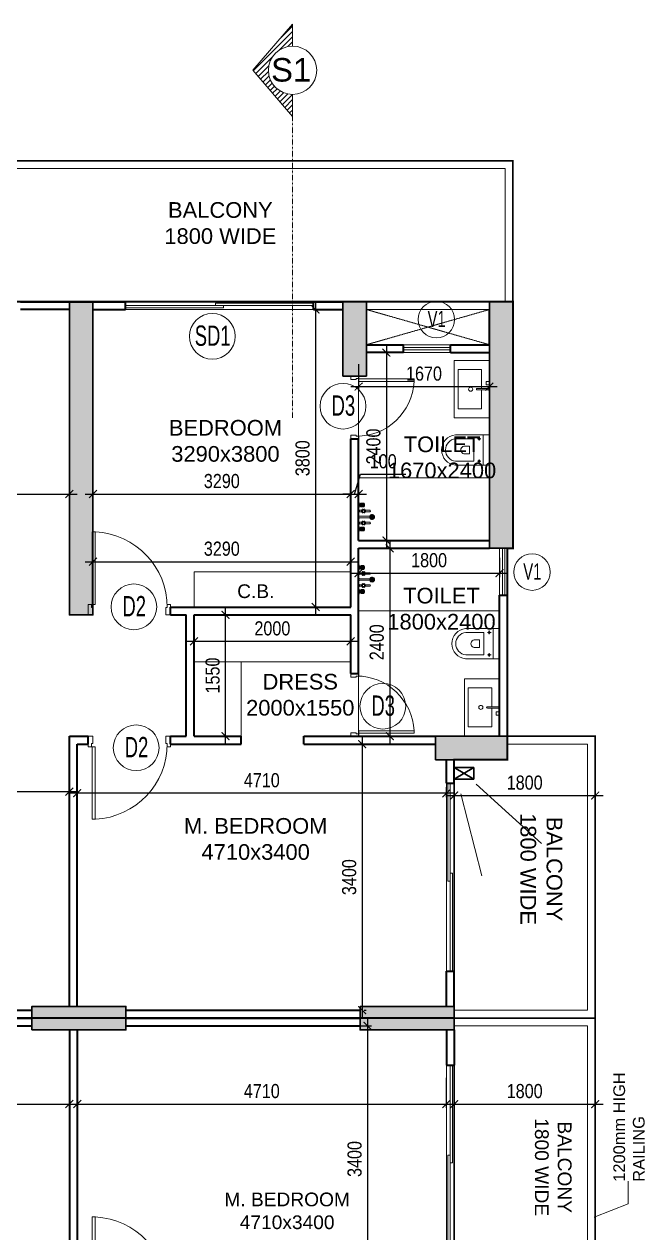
# Model space of a CAD drawing. Header units: millimetres. Extents: x 3650 to 49311, y 3096 to 28325.
# Drawn here: x 40749 to 48669, y 12888 to 28325 of the extents above; entities that cross this region are included whole.
import ezdxf
from ezdxf.enums import TextEntityAlignment as Align

# ---------------------------------------------------------------- set-up
doc = ezdxf.new("R2010")
doc.units = ezdxf.units.MM
doc.linetypes.add('DASHDOT', pattern=[1, 0.5, -0.25, 0, -0.25])
doc.linetypes.add('HIDDEN', pattern=[0.375, 0.25, -0.125])
for name, color, linetype, lineweight in [('-BALCONY DRAIN', 7, 'Continuous', 18), ('-cutout', 30, 'Continuous', 30), ('13SC1', 7, 'Continuous', 15), ('25GR1', 7, 'Continuous', 15), ('DIM', 23, 'Continuous', 25), ('DIM 02', 13, 'Continuous', 15), ('DOOR', 36, 'Continuous', 15), ('FIXTURE', 8, 'Continuous', 9), ('FURNITURE', 251, 'Continuous', 9), ('GPMTAG', 7, 'Continuous', 15), ('HATCH', 8, 'Continuous', 13), ('Railing', 34, 'Continuous', 20), ('S-COLUMN HATCH', 254, 'Continuous', 13), ('S-TYPICAL COLUMN', 240, 'Continuous', 30), ('SECTION LINE', 7, 'DASHDOT', 35), ('TEXT', 7, 'Continuous', 20), ('WALL', 40, 'Continuous', 35), ('WIN', 142, 'Continuous', 20)]:
    doc.layers.add(name, color=color, linetype=linetype, lineweight=lineweight)
doc.layers.add('AREA', color=1, linetype='Continuous')
doc.styles.add('arial', font='arial.ttf', dxfattribs={"width": 0.75})
doc.styles.add('ARIAL-NARROW', font='')
doc.styles.add('det.dim', font='romans.shx', dxfattribs={"width": 0.8})
doc.styles.get("Standard").update_dxf_attribs({"font": 'arial.ttf'})
doc.styles.add('STYOTY', font='ROMANS.shx', dxfattribs={"width": 0.65, "height": 200})
doc.styles.get('ARIAL-NARROW').set_extended_font_data('Arial Narrow')
doc.dimstyles.new('-pl-1', dxfattribs={"dimscale": 0.6, "dimtxt": 175, "dimasz": 450, "dimexe": 100, "dimexo": 100, "dimgap": 25, "dimtad": 1, "dimdec": 4, "dimzin": 12, "dimdsep": 46, "dimtxsty": 'det.dim', "dimcen": 25, "dimdle": 100, "dimadec": 0, "dimazin": 0, "dimtm": 1e-09, "dimtfac": 1, "dimtdec": 4, "dimtmove": 2, "dimatfit": 3, "dimfxl": 1, "dimtolj": 1, "dimtzin": 0, "dimlwd": -1, "dimlwe": -1, "dimarcsym": 1})
doc.dimstyles.new('MM 75', dxfattribs={"dimscale": 100, "dimtxt": 1.8, "dimasz": 1, "dimexe": 0.5, "dimexo": 0.5, "dimgap": 0.75, "dimtad": 1, "dimdec": 4, "dimdsep": 46, "dimtxsty": 'ARIAL-NARROW', "dimblk": 'ARCHTICK', "dimcen": -3, "dimdle": 1, "dimadec": 0, "dimazin": 0, "dimtfac": 1, "dimtdec": 4, "dimtofl": 0, "dimtmove": 1, "dimatfit": 3, "dimfxl": 1, "dimtolj": 1, "dimtzin": 0, "dimlwd": -1, "dimlwe": -1, "dimarcsym": 0})
doc.dimstyles.new('SUB- DIM 2', dxfattribs={"dimscale": 200, "dimtxt": 2, "dimasz": 1, "dimexe": 1, "dimexo": 1, "dimgap": 0.5, "dimtad": 1, "dimdec": 4, "dimrnd": 5, "dimdsep": 46, "dimtxsty": 'arial', "dimblk": 'ARCHTICK', "dimcen": -1.5, "dimdle": 1, "dimadec": 0, "dimazin": 0, "dimtfac": 1, "dimtdec": 4, "dimtofl": 0, "dimtmove": 1, "dimatfit": 3, "dimldrblk": 'DOTSMALL', "dimfxl": 1, "dimtolj": 1, "dimtzin": 0, "dimlwd": 13, "dimlwe": 13, "dimarcsym": 0})

# ---------------------------------------------------------------- blocks, each defined once
blk = doc.blocks.new('G$C249D5FE5')
at = {"layer": 'S-COLUMN HATCH'}
h = blk.add_hatch(color=256, dxfattribs=at)
h.dxf.hatch_style = 1
h.paths.add_polyline_path([(36375, 18325), (36675, 18325), (36675, 14325), (36375, 14325)])
h = blk.add_hatch(color=256, dxfattribs=at)
h.dxf.hatch_style = 1
h.paths.add_polyline_path([(36375, 18325), (36675, 18325), (36675, 14325), (36375, 14325)])
h = blk.add_hatch(color=256, dxfattribs=at)
h.dxf.hatch_style = 1
h.paths.add_polyline_path([(39865, 18325), (39865, 17375), (40165, 17375), (40165, 18325)])
h = blk.add_hatch(color=256, dxfattribs=at)
h.dxf.hatch_style = 1
h.paths.add_polyline_path([(41735, 18325), (41735, 18025), (41735, 18017), (41735, 15175), (42035, 15175), (42035, 18325)])
h = blk.add_hatch(color=256, dxfattribs=at)
h.dxf.hatch_style = 1
h.paths.add_polyline_path([(41045, 12475), (41965, 12475), (41965, 12775), (41045, 12775)])
h = blk.add_hatch(color=256, dxfattribs=at)
h.dxf.hatch_style = 1
h.paths.add_polyline_path([(41045, 12475), (41965, 12475), (41965, 12775), (41045, 12775)])
h = blk.add_hatch(color=256, dxfattribs=at)
h.dxf.hatch_style = 1
h.paths.add_polyline_path([(35895, 9025), (37095, 9025), (37095, 9325), (35895, 9325)])
h = blk.add_hatch(color=256, dxfattribs=at)
h.dxf.hatch_style = 1
h.paths.add_polyline_path([(40085, 9325), (40085, 9025), (41285, 9025), (41285, 9325)])
at = {"layer": 'S-TYPICAL COLUMN', "ltscale": 500, "elevation": 0}
for points in [[(36375, 18325), (36675, 18325), (36675, 14325), (36375, 14325)], [(36375, 18325), (36675, 18325), (36675, 14325), (36375, 14325)], [(39865, 18325), (39865, 17375), (40165, 17375), (40165, 18325)], [(41735, 18325), (41735, 18025), (41735, 18017), (41735, 15175), (42035, 15175), (42035, 18325)], [(41045, 12475), (41045, 12775), (41965, 12775), (41965, 12475)], [(41045, 12475), (41045, 12775), (41965, 12775), (41965, 12475)], [(35895, 9025), (37095, 9025), (37095, 9325), (35895, 9325)], [(35895, 9025), (37095, 9025), (37095, 9325), (35895, 9325)], [(40085, 9325), (40085, 9025), (41285, 9025), (41285, 9325)], [(40085, 9325), (40085, 9025), (41285, 9025), (41285, 9325)]]:
    blk.add_lwpolyline(points, close=True, dxfattribs=at)
blk = doc.blocks.new('G$C9D36F7FA')
at = {"lineweight": 5}
h = blk.add_hatch(dxfattribs=at)
h.set_pattern_fill('ANSI31', color=256, scale=500, angle=360)
h.set_pattern_definition([(45, (-4917609.586, 768809.96), (-44.1941738, 44.1941738), [])])
h.paths.add_polyline_path([(-408, 0, -1), (408, 0), (779, 0), (0, 670), (-779, 0)])
at = {"linetype": 'Continuous', "lineweight": 15}
for p, q in [((-779, 0), (0, 670)), ((779, 0), (0, 670)), ((-408, 0), (-779, 0))]:
    blk.add_line(p, q, dxfattribs=at)
at = {"linetype": 'DASHDOT', "lineweight": 15}
blk.add_line((408, 0), (5870, 0), dxfattribs=at)
at = {"linetype": 'Continuous', "lineweight": 15}
blk.add_circle((0, 0), 408, dxfattribs=at)
at = {"layer": 'SECTION LINE', "linetype": 'Continuous', "lineweight": 15}
blk.add_line((779, 0), (408, 0), dxfattribs=at)
blk = doc.blocks.new('G$C005EB345')
at = {"layer": 'SECTION LINE', "linetype": 'Continuous', "lineweight": 15, "xscale": -0.7562500000000001, "yscale": 0.7562500000000001, "zscale": 0.7562500000000001, "rotation": 89.99999999999942}
blk.add_blockref('G$C9D36F7FA', (-5425, 28251, 0), dxfattribs=at)
at = {"layer": 'SECTION LINE', "linetype": 'Continuous', "lineweight": 15, "insert": (-5443, 28407, -18), "char_height": 300, "width": 613.6, "attachment_point": 2}
blk.add_mtext('\\pxqc;S1', dxfattribs=at)
blk = doc.blocks.new('otyd')
at = {"layer": '13SC1', "color": 7}
blk.add_circle((0, 0), 250, dxfattribs=at)
at = {"layer": '25GR1', "color": 1, "true_color": 0xf00000, "style": 'STYOTY', "width": 0.65, "flags": 1}
for tag, p in [('01', (0, -94)), ('02', (3, -588))]:
    blk.add_attdef(tag, text='', height=200, dxfattribs=at).set_placement(p, align=Align.CENTER)
blk = doc.blocks.new('d900')
for p, q in [((42, 115), (42, 909)), ((77, 909), (42, 909)), ((77, 115), (77, 909)), ((0, 115), (35, 115)), ((0, 115), (0, 0)), ((0, 0), (50, 0)), ((35, 115), (35, 80)), ((35, 80), (50, 80)), ((42, 115), (77, 115)), ((50, 80), (50, 0)), ((850, 80), (865, 80)), ((850, 80), (850, 0)), ((850, 0), (900, 0)), ((865, 115), (865, 80)), ((865, 115), (900, 115)), ((900, 115), (900, 0))]:
    blk.add_line(p, q)
blk.add_arc((35, 80), 830, 0, 87.0713)
blk = doc.blocks.new('A$C244377D7')
at = {"layer": 'FIXTURE', "lineweight": 0}
h = blk.add_hatch(dxfattribs=at)
h.set_pattern_fill('DOTS', color=251, scale=100, style=0)
h.set_pattern_definition([(0, (-131374.4174, 61418.3955), (3.125, 6.25), [0, -6.25])])
h.paths.add_polyline_path([(5, 185, 1), (59, 185, 1)])
at = {"layer": 'FIXTURE'}
for p, q in [((137, 361), (131, 361)), ((131, 316), (131, 361)), ((137, 316), (131, 316)), ((172, 363), (137, 363)), ((137, 315), (137, 363)), ((172, 315), (137, 315)), ((172, 315), (172, 363)), ((179, 361), (172, 361)), ((179, 316), (172, 316)), ((179, 316), (179, 361)), ((193, 351), (179, 351)), ((193, 326), (179, 326)), ((198, 371), (204, 371)), ((198, 307), (198, 371)), ((204, 307), (204, 371)), ((124, 272), (61, 272)), ((124, 252), (61, 252)), ((192, 195), (62, 195)), ((192, 176), (62, 176)), ((192, 272), (157, 272)), ((192, 252), (157, 252)), ((199, 275), (192, 275)), ((192, 249), (192, 275)), ((198, 268), (192, 268)), ((198, 256), (192, 256)), ((199, 249), (192, 249)), ((192, 195), (192, 198)), ((199, 198), (192, 198)), ((192, 173), (192, 176)), ((199, 173), (192, 173)), ((198, 307), (204, 307)), ((201, 288), (204, 288)), ((201, 236), (201, 288)), ((201, 236), (204, 236)), ((201, 211), (204, 211)), ((201, 160), (204, 160)), ((204, 236), (204, 288)), ((204, 160), (204, 211)), ((124, 118), (61, 118)), ((124, 99), (61, 99)), ((137, 54), (131, 54)), ((131, 10), (131, 54)), ((137, 10), (131, 10)), ((137, 8), (137, 56)), ((172, 56), (137, 56)), ((172, 8), (137, 8)), ((192, 118), (157, 118)), ((192, 99), (157, 99)), ((172, 8), (172, 56)), ((179, 54), (172, 54)), ((179, 10), (172, 10)), ((179, 10), (179, 54)), ((193, 45), (179, 45)), ((193, 19), (179, 19)), ((199, 121), (192, 121)), ((192, 96), (192, 121)), ((198, 115), (192, 115)), ((198, 102), (192, 102)), ((199, 96), (192, 96)), ((198, 64), (204, 64)), ((198, 0), (198, 64)), ((198, 0), (204, 0)), ((201, 83), (201, 134)), ((204, 134), (201, 134)), ((204, 83), (201, 83)), ((204, 83), (204, 134)), ((204, 64), (204, 0))]:
    blk.add_line(p, q, dxfattribs=at)
at = {"layer": 'FIXTURE', "color": 251, "lineweight": 0}
for p, q in [((137, 357), (172, 357)), ((137, 345), (172, 345)), ((137, 332), (172, 332)), ((137, 321), (172, 321)), ((137, 50), (172, 50)), ((137, 38), (172, 38)), ((137, 26), (172, 26)), ((137, 14), (172, 14))]:
    blk.add_line(p, q, dxfattribs=at)
blk.add_circle((32, 185), 26.9, dxfattribs=at)
at = {"layer": 'FIXTURE'}
for centre in [(141, 262), (141, 109)]:
    blk.add_circle(centre, 12.8, dxfattribs=at)
for centre, radius, start, end in [((208, 339), 79.9, 163.7398, 196.2602), ((275, 339), 83.1, 157.3801, 202.6199), ((32, 185), 31.9, 17.4576, 342.5424), ((61, 262), 9.58, 90, 270), ((141, 262), 25.6, 168.1949, 191.8051), ((117, 267), 1.6, 80.4873, 168.1949), ((117, 257), 1.6, 191.8051, 279.5127), ((118, 275), 6.39, 260.4873, 39.5127), ((118, 249), 6.39, 320.4873, 99.5127), ((125, 280), 1.6, 131.8051, 219.5127), ((125, 244), 1.6, 140.4873, 228.1949), ((141, 262), 25.6, 108.1949, 131.8051), ((141, 262), 25.6, 228.1949, 251.8051), ((133, 285), 1.6, 20.4873, 108.1949), ((133, 239), 1.6, 251.8051, 339.5127), ((141, 288), 6.39, 200.4873, 339.5127), ((141, 236), 6.39, 20.4873, 159.5127), ((148, 285), 1.6, 71.8051, 159.5127), ((148, 239), 1.6, 200.4873, 288.1949), ((141, 262), 25.6, 48.1949, 71.8051), ((141, 262), 25.6, 288.1949, 311.8051), ((163, 275), 6.39, 140.4873, 279.5127), ((163, 249), 6.39, 80.4873, 219.5127), ((157, 280), 1.6, 320.4873, 48.1949), ((157, 244), 1.6, 311.8051, 39.5127), ((164, 267), 1.6, 11.8051, 99.5127), ((164, 257), 1.6, 260.4873, 348.1949), ((141, 262), 25.6, 348.1949, 11.8051), ((302, 262), 104, 165.75, 194.25), ((302, 185), 104, 165.75, 172.9303), ((302, 185), 104, 187.0697, 194.25), ((61, 109), 9.58, 90, 270), ((141, 109), 25.6, 168.1949, 191.8051), ((117, 114), 1.6, 80.4873, 168.1949), ((117, 104), 1.6, 191.8051, 279.5127), ((118, 121), 6.39, 260.4873, 39.5127), ((118, 96), 6.39, 320.4873, 99.5127), ((125, 126), 1.6, 131.8051, 219.5127), ((125, 91), 1.6, 140.4873, 228.1949), ((141, 109), 25.6, 108.1949, 131.8051), ((141, 109), 25.6, 228.1949, 251.8051), ((208, 32), 79.9, 163.7398, 196.2602), ((133, 131), 1.6, 20.4873, 108.1949), ((133, 86), 1.6, 251.8051, 339.5127), ((141, 134), 6.39, 200.4873, 339.5127), ((141, 83), 6.39, 20.4873, 159.5127), ((148, 131), 1.6, 71.8051, 159.5127), ((148, 86), 1.6, 200.4873, 288.1949), ((141, 109), 25.6, 48.1949, 71.8051), ((141, 109), 25.6, 288.1949, 311.8051), ((163, 121), 6.39, 140.4873, 279.5127), ((163, 96), 6.39, 80.4873, 219.5127), ((157, 126), 1.6, 320.4873, 48.1949), ((157, 91), 1.6, 311.8051, 39.5127), ((164, 114), 1.6, 11.8051, 99.5127), ((164, 104), 1.6, 260.4873, 348.1949), ((141, 109), 25.6, 348.1949, 11.8051), ((275, 32), 83.1, 157.3801, 202.6199), ((302, 109), 104, 165.75, 194.25)]:
    blk.add_arc(centre, radius, start, end, dxfattribs=at)
blk = doc.blocks.new('A$C16165736')
at = {"ltscale": 0.1}
for p, q in [((5, 463), (0, 463)), ((41, 465), (5, 465)), ((5, 465), (5, 425)), ((42, 426), (42, 464)), ((5, 427), (0, 427)), ((0, 385), (6, 385)), ((0, 349), (6, 349)), ((41, 425), (5, 425)), ((7, 350), (7, 384)), ((7, 377), (156, 377)), ((7, 358), (156, 358))]:
    blk.add_line(p, q, dxfattribs=at)
at = {"ltscale": 0.1, "flags": 128}
blk.add_lwpolyline([(0, 735), (450, 735), (450, 0), (0, 0), (0, 735)], close=True, dxfattribs=at)
blk.add_lwpolyline([(100, 358), (100, 117), (400, 117), (400, 617), (100, 617), (100, 377)], dxfattribs=at)
at = {"ltscale": 0.1}
blk.add_circle((240, 367), 26, dxfattribs=at)
for centre, radius, start, end in [((41, 464), 1, 360, 90), ((6, 384), 1, 360, 90), ((6, 350), 1, 270, 360), ((41, 426), 1, 270, 360), ((156, 367), 9.5, 270, 90)]:
    blk.add_arc(centre, radius, start, end, dxfattribs=at)
blk = doc.blocks.new('A-CL9-P-Plans$0$level-10$0$wc hdsfgkjshgkjfgkjdghjkfgh_1_3')
at = {"layer": 'FIXTURE'}
for p, q in [((-0.763, 0), (-0.763, -1.711)), ((0.763, 0), (-0.763, 0)), ((-0.763, -0.322), (0.763, -0.322)), ((0.763, -1.711), (0.763, 0)), ((-0.566, -0.786), (-0.566, -1.699)), ((0.566, -0.786), (-0.566, -0.786)), ((0.566, -1.699), (0.566, -0.786))]:
    blk.add_line(p, q, dxfattribs=at)
at = {"layer": 'FIXTURE', "lineweight": 13}
for p, q in [((-0.477, -0.518), (-0.655, -0.518)), ((-0.566, -0.429), (-0.566, -0.607)), ((0.477, -0.518), (0.655, -0.518)), ((0.566, -0.429), (0.566, -0.607)), ((-0.193, -1.009), (-0.193, -1.233)), ((0.193, -1.009), (-0.193, -1.009)), ((0.193, -1.233), (0.193, -1.009))]:
    blk.add_line(p, q, dxfattribs=at)
at = {"layer": 'FIXTURE', "extrusion": (0, 0, -1)}
for centre in [(0.566, -0.518), (-0.566, -0.518)]:
    blk.add_circle(centre, 0.0484, dxfattribs=at)
for radius, start, end in [(0.767, 185.84551, 354.15449), (0.57, 186.57181, 353.42819)]:
    blk.add_arc((0, -1.633), radius, start, end, dxfattribs=at)
at = {"layer": 'FIXTURE', "lineweight": 13, "extrusion": (0, 0, -1)}
blk.add_arc((0, -1.246), 0.193, 176.19782, 3.80218, dxfattribs=at)
blk = doc.blocks.new('G$C30D462EE')
at = {"layer": 'DOOR', "ltscale": 0.6}
for p, q in [((-1220, 7400), (-1220, 8200)), ((-1220, 4400), (-1220, 3600, 0))]:
    blk.add_line(p, q, dxfattribs=at)
at = {"layer": 'FIXTURE'}
for p, q in [((450, 6900, 0), (-1220, 6900)), ((580, 5200), (-1220, 5200))]:
    blk.add_line(p, q, dxfattribs=at)
at = {"layer": 'FURNITURE'}
for p, q in [((-3320, 5700), (-1320, 5700)), ((-3320, 5250), (-3320, 5700)), ((-3320, 4550), (-1320, 4550)), ((-2720, 3600), (-2720, 4550))]:
    blk.add_line(p, q, dxfattribs=at)
at = {"layer": 'HATCH', "linetype": 'Continuous'}
for p, q in [((-1120, 9150), (450, 9150)), ((450, 9050), (-1120, 9050))]:
    blk.add_line(p, q, dxfattribs=at)
at = {"layer": 'HATCH', "linetype": 'HIDDEN'}
for p, q in [((-1120, 9050), (450, 8600)), ((-1120, 8600), (450, 9050))]:
    blk.add_line(p, q, dxfattribs=at)
at = {"layer": 'Railing'}
for p, q in [((-8710, 10950, 0), (750, 10950, 0)), ((-8610, 10850, 0), (650, 10850, 0)), ((650, 10850, 0), (650, 9150, 0)), ((750, 9150, 0), (750, 10950, 0)), ((1800, 3600), (680, 3600)), ((1800, 0), (1800, 3600)), ((1700, 3500), (680, 3500)), ((1700, 100), (1700, 3500)), ((1700, 100), (0, 100)), ((1800, 0), (0, 0))]:
    blk.add_line(p, q, dxfattribs=at)
at = {"layer": 'WALL'}
for p, q in [((-5535, 9150), (-4195, 9150)), ((-4195, 9050), (-4195, 9150)), ((-1795, 9150), (-1420, 9150, 0)), ((-1795, 9050), (-1795, 9150)), ((-4910, 9050), (-5535, 9050)), ((-4610, 9050, 0), (-4195, 9050)), ((-1795, 9050), (-1420, 9050, 0)), ((450, 8600), (450, 9050)), ((-1120, 8600), (-645, 8600)), ((-645, 8500, 0), (-1120, 8500, 0)), ((-645, 8500), (-645, 8600)), ((-45, 8600), (450, 8600)), ((-45, 8500), (-45, 8600)), ((-45, 8500, 0), (450, 8500, 0)), ((-1320, 5250), (-1320, 7400)), ((-1320, 7400), (-1220, 7400)), ((-1220, 6100), (-1220, 7400)), ((-1220, 6100), (-1220, 6650)), ((-1220, 6100), (450, 6100)), ((-1220, 4400), (-1220, 6000)), ((-1220, 6000), (450, 6000, 0)), ((-3620, 5250), (-1320, 5250)), ((-3620, 5150), (-3620, 5250)), ((580, 3600), (580, 5400)), ((580, 5400), (680, 5400)), ((680, 3600, 0), (680, 5400)), ((-3620, 5150), (-3420, 5150)), ((-3420, 3600), (-3420, 5150)), ((-3320, 5150), (-1320, 5150)), ((-3320, 3600), (-3320, 5150)), ((-1320, 4400), (-1320, 5150)), ((-1320, 4400), (-1220, 4400)), ((-4910, 3600), (-4670, 3600, 0)), ((-4910, 160), (-4910, 3600)), ((-4670, 3500, 0), (-4670, 3600, 0)), ((-3620, 3600, 0), (-3420, 3600)), ((-3620, 3500, 0), (-3620, 3600, 0)), ((-3320, 3600), (-2720, 3600)), ((-2720, 3500), (-2720, 3600)), ((-1920, 3600), (-240, 3600, 0)), ((-1920, 3500), (-1920, 3600)), ((-4810, 3500), (-4670, 3500, 0)), ((-4810, 160), (-4810, 3500)), ((-3620, 3500, 0), (-2720, 3500)), ((-1920, 3500), (-240, 3500)), ((-100, 3000), (-100, 3300)), ((0, 3000), (0, 3300)), ((-100, 3000), (0, 3000)), ((-100, 150, 0), (-100, 600)), ((-100, 600), (0, 600)), ((0, 150, 0), (0, 600)), ((-8260, 100), (-5390, 100)), ((-4190, 100), (-1200, 100)), ((-8260, 0), (-5390, 0)), ((-4190, 0), (-1200, 0))]:
    blk.add_line(p, q, dxfattribs=at)
at = {"layer": 'WIN'}
for p, q in [((-4195, 9150), (-1795, 9150)), ((-4195, 9050), (-1795, 9050)), ((-45, 8600), (-645, 8600)), ((-645, 8565), (-45, 8565)), ((-645, 8535), (-45, 8535)), ((-45, 8500), (-645, 8500)), ((580, 5400), (580, 6000)), ((615, 5400), (615, 6000)), ((645, 5400), (645, 6000)), ((680, 5400), (680, 6000)), ((-100, 3000), (-100, 600)), ((0, 3000), (0, 600))]:
    blk.add_line(p, q, dxfattribs=at)
for points in [[(-1795, 9100), (-1795, 9130), (-3045, 9130), (-3045, 9100)], [(-2945, 9070), (-2945, 9100), (-4195, 9100), (-4195, 9070)], [(-80, 1750), (-50, 1750), (-50, 3000), (-80, 3000)], [(-50, 600), (-20, 600), (-20, 1850), (-50, 1850)]]:
    blk.add_lwpolyline(points, close=True, dxfattribs=at)
at = {"layer": 'DOOR', "ltscale": 0.6}
for p, xscale, yscale, zscale, rotation in [((-1320, 8200), 0.8888888888886131, 0.8888888888886131, 0.8888888888886131, 270), ((-1320, 3600, 0), -0.8888888888886131, 0.8888888888886131, 0.8888888888886131, 270), ((-4670, 3600, 0), -1.166666666666667, 1.166666666666667, 1.166666666666667, 180)]:
    blk.add_blockref('d900', p, dxfattribs=dict(at, xscale=xscale, yscale=yscale, zscale=zscale, rotation=rotation))
at = {"layer": 'DOOR', "ltscale": 0.6, "xscale": 1.166666666666667, "yscale": 1.166666666666667, "zscale": 1.166666666666667}
blk.add_blockref('d900', (-4670, 5150), dxfattribs=at)
at = {"layer": 'FIXTURE', "xscale": -1, "rotation": 2.794360783298781e-05}
blk.add_blockref('A$C16165736', (450, 7665), dxfattribs=at)
at = {"layer": 'FIXTURE', "extrusion": (-2.4332e-12, -2.67e-14, -1), "xscale": -254.1666666790857, "yscale": 254.1666666790857, "rotation": 89.9999999999993}
blk.add_blockref('A-CL9-P-Plans$0$level-10$0$wc hdsfgkjshgkjfgkjdghjkfgh_1_3', (-450, 7256, 0), dxfattribs=at)
at = {"layer": 'FIXTURE', "extrusion": (2.67e-14, -2.4332e-12, -1), "xscale": -1, "zscale": 25.4, "rotation": 180}
blk.add_blockref('A$C244377D7', (1016, 6585), dxfattribs=at)
at = {"layer": 'FIXTURE', "extrusion": (-2.67e-14, -2.4332e-12, -1), "zscale": 25.4}
blk.add_blockref('A$C244377D7', (1016, 5416, 0), dxfattribs=at)
at = {"layer": 'FIXTURE', "extrusion": (-2.4332e-12, 2.67e-14, -1), "xscale": 254.1666666790857, "yscale": 254.1666666790857, "rotation": 90.00000000000026}
blk.add_blockref('A-CL9-P-Plans$0$level-10$0$wc hdsfgkjshgkjfgkjdghjkfgh_1_3', (-580, 4782, 0), dxfattribs=at)
at = {"layer": 'FIXTURE', "rotation": 179.9999720563922}
blk.add_blockref('A$C16165736', (580, 4335), dxfattribs=at)
blk = doc.blocks.new('_ArchTick')
at = {"color": 0, "linetype": 'ByBlock', "const_width": 0.15}
blk.add_lwpolyline([(-0.5, -0.5), (0.5, 0.5)], dxfattribs=at)
blk = doc.blocks.new('*D217')
at = {"layer": 'Defpoints', "color": 0}
for p in [(41326, 22324), (37826, 22162, 0), (41326, 22186, 0)]:
    blk.add_point(p, dxfattribs=at)
at = {"layer": 'DIM'}
for p, q in [((37726, 22324), (41426, 22324)), ((37826, 22212), (37826, 22374)), ((41326, 22236), (41326, 22374))]:
    blk.add_line(p, q, dxfattribs=at)
at = {"layer": 'DIM', "xscale": 100, "yscale": 100, "zscale": 100, "rotation": 180}
blk.add_blockref('_ArchTick', (37826, 22324), dxfattribs=at)
at = {"layer": 'DIM', "xscale": 100, "yscale": 100, "zscale": 100}
blk.add_blockref('_ArchTick', (41326, 22324), dxfattribs=at)
at = {"layer": 'DIM', "color": 3, "insert": (39576, 22489), "char_height": 180, "attachment_point": 5, "style": 'ARIAL-NARROW'}
blk.add_mtext('\\A1;3500', dxfattribs=at)
blk = doc.blocks.new('*D218')
at = {"layer": 'Defpoints', "color": 0}
for p in [(44916, 22324), (41626, 22149, 0), (44916, 22193, 0)]:
    blk.add_point(p, dxfattribs=at)
at = {"layer": 'DIM'}
for p, q in [((41526, 22324), (45016, 22324)), ((41626, 22199), (41626, 22374)), ((44916, 22243), (44916, 22374))]:
    blk.add_line(p, q, dxfattribs=at)
at = {"layer": 'DIM', "xscale": 100, "yscale": 100, "zscale": 100, "rotation": 180}
blk.add_blockref('_ArchTick', (41626, 22324), dxfattribs=at)
at = {"layer": 'DIM', "xscale": 100, "yscale": 100, "zscale": 100}
blk.add_blockref('_ArchTick', (44916, 22324), dxfattribs=at)
at = {"layer": 'DIM', "color": 3, "insert": (43271, 22489), "char_height": 180, "attachment_point": 5, "style": 'ARIAL-NARROW'}
blk.add_mtext('\\A1;3290', dxfattribs=at)
blk = doc.blocks.new('*D219')
at = {"layer": 'Defpoints', "color": 0}
for p in [(45016, 22324), (45016, 22237, 0), (44916, 22193, 0)]:
    blk.add_point(p, dxfattribs=at)
at = {"layer": 'DIM'}
for p, q in [((44966, 22324), (45042, 22576)), ((45042, 22576), (45621, 22576)), ((44916, 22324), (44816, 22324)), ((44916, 22243), (44916, 22374)), ((44916, 22324), (45016, 22324)), ((45016, 22287), (45016, 22374)), ((45016, 22324), (45116, 22324))]:
    blk.add_line(p, q, dxfattribs=at)
at = {"layer": 'DIM', "xscale": 100, "yscale": 100, "zscale": 100}
blk.add_blockref('_ArchTick', (44916, 22324), dxfattribs=at)
at = {"layer": 'DIM', "xscale": 100, "yscale": 100, "zscale": 100, "rotation": 180}
blk.add_blockref('_ArchTick', (45016, 22324), dxfattribs=at)
at = {"layer": 'DIM', "color": 3, "insert": (45331, 22741), "char_height": 180, "attachment_point": 5, "style": 'ARIAL-NARROW'}
blk.add_mtext('\\A1;100', dxfattribs=at)
blk = doc.blocks.new('*D222')
at = {"layer": 'Defpoints', "color": 0}
for p in [(46236, 18710, 0), (48036, 18710, 0), (48036, 18472)]:
    blk.add_point(p, dxfattribs=at)
at = {"layer": 'DIM'}
for p, q in [((46236, 18660), (46236, 18422)), ((48036, 18660), (48036, 18422)), ((46136, 18472), (48136, 18472))]:
    blk.add_line(p, q, dxfattribs=at)
at = {"layer": 'DIM', "xscale": 100, "yscale": 100, "zscale": 100, "rotation": 180}
blk.add_blockref('_ArchTick', (46236, 18472), dxfattribs=at)
at = {"layer": 'DIM', "xscale": 100, "yscale": 100, "zscale": 100}
blk.add_blockref('_ArchTick', (48036, 18472), dxfattribs=at)
at = {"layer": 'DIM', "color": 3, "insert": (47136, 18637), "char_height": 180, "attachment_point": 5, "style": 'ARIAL-NARROW'}
blk.add_mtext('\\A1;1800', dxfattribs=at)
blk = doc.blocks.new('*D223')
at = {"layer": 'Defpoints', "color": 0}
for p in [(41426, 18631, 0), (46136, 18631, 0), (41426, 18503)]:
    blk.add_point(p, dxfattribs=at)
at = {"layer": 'DIM'}
for p, q in [((41426, 18581), (41426, 18453)), ((46136, 18581), (46136, 18453)), ((46236, 18503), (41326, 18503))]:
    blk.add_line(p, q, dxfattribs=at)
at = {"layer": 'DIM', "xscale": 100, "yscale": 100, "zscale": 100, "rotation": 180}
blk.add_blockref('_ArchTick', (41426, 18503), dxfattribs=at)
at = {"layer": 'DIM', "xscale": 100, "yscale": 100, "zscale": 100}
blk.add_blockref('_ArchTick', (46136, 18503), dxfattribs=at)
at = {"layer": 'DIM', "color": 3, "insert": (43781, 18668), "char_height": 180, "attachment_point": 5, "style": 'ARIAL-NARROW'}
blk.add_mtext('\\A1;4710', dxfattribs=at)
blk = doc.blocks.new('*D233')
at = {"layer": 'Defpoints', "color": 0}
for p in [(41326, 18670, 0), (41326, 18523), (36676, 17991, 0)]:
    blk.add_point(p, dxfattribs=at)
at = {"layer": 'DIM'}
for p, q in [((36676, 18041), (36676, 18573)), ((41326, 18620), (41326, 18473)), ((36576, 18523), (41426, 18523))]:
    blk.add_line(p, q, dxfattribs=at)
at = {"layer": 'DIM', "xscale": 100, "yscale": 100, "zscale": 100, "rotation": 180}
blk.add_blockref('_ArchTick', (36676, 18523), dxfattribs=at)
at = {"layer": 'DIM', "xscale": 100, "yscale": 100, "zscale": 100}
blk.add_blockref('_ArchTick', (41326, 18523), dxfattribs=at)
at = {"layer": 'DIM', "color": 3, "insert": (39001, 18688), "char_height": 180, "attachment_point": 5, "style": 'ARIAL-NARROW'}
blk.add_mtext('\\A1;4650', dxfattribs=at)
blk = doc.blocks.new('*D234')
at = {"layer": 'Defpoints', "color": 0}
for p in [(41626, 21965, 0), (44916, 21497, 0), (44916, 21460)]:
    blk.add_point(p, dxfattribs=at)
at = {"layer": 'DIM'}
for p, q in [((41626, 21915), (41626, 21410)), ((41526, 21460), (45016, 21460)), ((44916, 21447), (44916, 21410))]:
    blk.add_line(p, q, dxfattribs=at)
at = {"layer": 'DIM', "xscale": 100, "yscale": 100, "zscale": 100, "rotation": 180}
blk.add_blockref('_ArchTick', (41626, 21460), dxfattribs=at)
at = {"layer": 'DIM', "xscale": 100, "yscale": 100, "zscale": 100}
blk.add_blockref('_ArchTick', (44916, 21460), dxfattribs=at)
at = {"layer": 'DIM', "color": 3, "insert": (43271, 21625), "char_height": 180, "attachment_point": 5, "style": 'ARIAL-NARROW'}
blk.add_mtext('\\A1;3290', dxfattribs=at)
blk = doc.blocks.new('*D235')
at = {"layer": 'Defpoints', "color": 0}
for p in [(44441, 24681, 0), (44394, 20881, 0), (44467, 20881)]:
    blk.add_point(p, dxfattribs=at)
at = {"layer": 'DIM'}
for p, q in [((44467, 24781), (44467, 20781)), ((44491, 24681), (44517, 24681)), ((44444, 20881), (44517, 20881))]:
    blk.add_line(p, q, dxfattribs=at)
at = {"layer": 'DIM', "xscale": 100, "yscale": 100, "zscale": 100}
for p, rotation in [((44467, 24681), 90), ((44467, 20881), 270)]:
    blk.add_blockref('_ArchTick', p, dxfattribs=dict(at, rotation=rotation))
at = {"layer": 'DIM', "color": 3, "insert": (44302, 22781), "char_height": 180, "attachment_point": 5, "rotation": 90, "style": 'ARIAL-NARROW'}
blk.add_mtext('\\A1;3800', dxfattribs=at)
blk = doc.blocks.new('*D236')
at = {"layer": 'Defpoints', "color": 0}
for p in [(45016, 24031, 0), (46686, 23949, 0), (46686, 23696)]:
    blk.add_point(p, dxfattribs=at)
at = {"layer": 'DIM'}
for p, q in [((45016, 23981), (45016, 23646)), ((46686, 23899), (46686, 23646)), ((44916, 23696), (46786, 23696))]:
    blk.add_line(p, q, dxfattribs=at)
at = {"layer": 'DIM', "xscale": 100, "yscale": 100, "zscale": 100, "rotation": 180}
blk.add_blockref('_ArchTick', (45016, 23696), dxfattribs=at)
at = {"layer": 'DIM', "xscale": 100, "yscale": 100, "zscale": 100}
blk.add_blockref('_ArchTick', (46686, 23696), dxfattribs=at)
at = {"layer": 'DIM', "color": 3, "insert": (45851, 23861), "char_height": 180, "attachment_point": 5, "style": 'ARIAL-NARROW'}
blk.add_mtext('\\A1;1670', dxfattribs=at)
blk = doc.blocks.new('*D237')
at = {"layer": 'Defpoints', "color": 0}
for p in [(45383, 24131, 0), (45371, 21731), (45383, 21731, 0)]:
    blk.add_point(p, dxfattribs=at)
at = {"layer": 'DIM'}
for p, q in [((45333, 24131), (45321, 24131)), ((45371, 24231), (45371, 21631)), ((45333, 21731), (45321, 21731))]:
    blk.add_line(p, q, dxfattribs=at)
at = {"layer": 'DIM', "xscale": 100, "yscale": 100, "zscale": 100}
for p, rotation in [((45371, 24131), 90), ((45371, 21731), 270)]:
    blk.add_blockref('_ArchTick', p, dxfattribs=dict(at, rotation=rotation))
at = {"layer": 'DIM', "color": 3, "insert": (45206, 22931), "char_height": 180, "attachment_point": 5, "rotation": 90, "style": 'ARIAL-NARROW'}
blk.add_mtext('\\A1;2400', dxfattribs=at)
blk = doc.blocks.new('*D238')
at = {"layer": 'Defpoints', "color": 0}
for p in [(45371, 21631, 0), (45414, 19231), (45814, 19231, 0)]:
    blk.add_point(p, dxfattribs=at)
at = {"layer": 'DIM'}
for p, q in [((45414, 21731), (45414, 19131)), ((45421, 21631), (45464, 21631)), ((45764, 19231), (45364, 19231))]:
    blk.add_line(p, q, dxfattribs=at)
at = {"layer": 'DIM', "xscale": 100, "yscale": 100, "zscale": 100}
for p, rotation in [((45414, 21631), 90), ((45414, 19231), 270)]:
    blk.add_blockref('_ArchTick', p, dxfattribs=dict(at, rotation=rotation))
at = {"layer": 'DIM', "color": 3, "insert": (45249, 20431), "char_height": 180, "attachment_point": 5, "rotation": 90, "style": 'ARIAL-NARROW'}
blk.add_mtext('\\A1;2400', dxfattribs=at)
blk = doc.blocks.new('*D239')
at = {"layer": 'Defpoints', "color": 0}
for p in [(45016, 21561, 0), (46816, 21561, 0), (46816, 21313)]:
    blk.add_point(p, dxfattribs=at)
at = {"layer": 'DIM'}
for p, q in [((45016, 21511), (45016, 21263)), ((46816, 21511), (46816, 21263)), ((44916, 21313), (46916, 21313))]:
    blk.add_line(p, q, dxfattribs=at)
at = {"layer": 'DIM', "xscale": 100, "yscale": 100, "zscale": 100, "rotation": 180}
blk.add_blockref('_ArchTick', (45016, 21313), dxfattribs=at)
at = {"layer": 'DIM', "xscale": 100, "yscale": 100, "zscale": 100}
blk.add_blockref('_ArchTick', (46816, 21313), dxfattribs=at)
at = {"layer": 'DIM', "color": 3, "insert": (45916, 21478), "char_height": 180, "attachment_point": 5, "style": 'ARIAL-NARROW'}
blk.add_mtext('\\A1;1800', dxfattribs=at)
blk = doc.blocks.new('*D240')
at = {"layer": 'Defpoints', "color": 0}
for p in [(42916, 20442), (42916, 20406, 0), (44916, 20406, 0)]:
    blk.add_point(p, dxfattribs=at)
at = {"layer": 'DIM'}
for p, q in [((45016, 20442), (42816, 20442)), ((42916, 20456), (42916, 20492)), ((44916, 20456), (44916, 20492))]:
    blk.add_line(p, q, dxfattribs=at)
at = {"layer": 'DIM', "xscale": 100, "yscale": 100, "zscale": 100, "rotation": 180}
blk.add_blockref('_ArchTick', (42916, 20442), dxfattribs=at)
at = {"layer": 'DIM', "xscale": 100, "yscale": 100, "zscale": 100}
blk.add_blockref('_ArchTick', (44916, 20442), dxfattribs=at)
at = {"layer": 'DIM', "color": 3, "insert": (43916, 20607), "char_height": 180, "attachment_point": 5, "style": 'ARIAL-NARROW'}
blk.add_mtext('\\A1;2000', dxfattribs=at)
blk = doc.blocks.new('*D241')
at = {"layer": 'Defpoints', "color": 0}
for p in [(43124, 20781, 0), (43319, 20781), (43124, 19231, 0)]:
    blk.add_point(p, dxfattribs=at)
at = {"layer": 'DIM'}
for p, q in [((43319, 19131), (43319, 20881)), ((43174, 20781), (43369, 20781)), ((43174, 19231), (43369, 19231))]:
    blk.add_line(p, q, dxfattribs=at)
at = {"layer": 'DIM', "xscale": 100, "yscale": 100, "zscale": 100}
for p, rotation in [((43319, 20781), 90), ((43319, 19231), 270)]:
    blk.add_blockref('_ArchTick', p, dxfattribs=dict(at, rotation=rotation))
at = {"layer": 'DIM', "color": 3, "insert": (43154, 20006), "char_height": 180, "attachment_point": 5, "rotation": 90, "style": 'ARIAL-NARROW'}
blk.add_mtext('\\A1;1550', dxfattribs=at)
blk = doc.blocks.new('*D242')
at = {"layer": 'Defpoints', "color": 0}
for p in [(45666, 19131, 0), (45036, 15731, 0), (45062, 15731)]:
    blk.add_point(p, dxfattribs=at)
at = {"layer": 'DIM'}
for p, q in [((45062, 19231), (45062, 15631)), ((45616, 19131), (45012, 19131)), ((45086, 15731), (45112, 15731))]:
    blk.add_line(p, q, dxfattribs=at)
at = {"layer": 'DIM', "xscale": 100, "yscale": 100, "zscale": 100}
for p, rotation in [((45062, 19131), 90), ((45062, 15731), 270)]:
    blk.add_blockref('_ArchTick', p, dxfattribs=dict(at, rotation=rotation))
at = {"layer": 'DIM', "color": 3, "insert": (44897, 17431), "char_height": 180, "attachment_point": 5, "rotation": 90, "style": 'ARIAL-NARROW'}
blk.add_mtext('\\A1;3400', dxfattribs=at)
blk = doc.blocks.new('*D243')
at = {"layer": 'Defpoints', "color": 0}
for p in [(41326, 14836, 0), (36676, 14735, 0), (41326, 14533)]:
    blk.add_point(p, dxfattribs=at)
at = {"layer": 'DIM'}
for p, q in [((36676, 14685), (36676, 14483)), ((41326, 14786), (41326, 14483)), ((36576, 14533), (41426, 14533))]:
    blk.add_line(p, q, dxfattribs=at)
at = {"layer": 'DIM', "xscale": 100, "yscale": 100, "zscale": 100, "rotation": 180}
blk.add_blockref('_ArchTick', (36676, 14533), dxfattribs=at)
at = {"layer": 'DIM', "xscale": 100, "yscale": 100, "zscale": 100}
blk.add_blockref('_ArchTick', (41326, 14533), dxfattribs=at)
at = {"layer": 'DIM', "color": 3, "insert": (39001, 14698), "char_height": 180, "attachment_point": 5, "style": 'ARIAL-NARROW'}
blk.add_mtext('\\A1;4650', dxfattribs=at)
blk = doc.blocks.new('*D244')
at = {"layer": 'Defpoints', "color": 0}
for p in [(41426, 14919, 0), (46136, 14919, 0), (46136, 14533)]:
    blk.add_point(p, dxfattribs=at)
at = {"layer": 'DIM'}
for p, q in [((41426, 14869), (41426, 14483)), ((46136, 14869), (46136, 14483)), ((41326, 14533), (46236, 14533))]:
    blk.add_line(p, q, dxfattribs=at)
at = {"layer": 'DIM', "xscale": 100, "yscale": 100, "zscale": 100, "rotation": 180}
blk.add_blockref('_ArchTick', (41426, 14533), dxfattribs=at)
at = {"layer": 'DIM', "xscale": 100, "yscale": 100, "zscale": 100}
blk.add_blockref('_ArchTick', (46136, 14533), dxfattribs=at)
at = {"layer": 'DIM', "color": 3, "insert": (43781, 14698), "char_height": 180, "attachment_point": 5, "style": 'ARIAL-NARROW'}
blk.add_mtext('\\A1;4710', dxfattribs=at)
blk = doc.blocks.new('*D245')
at = {"layer": 'Defpoints', "color": 0}
for p in [(46236, 15031, 0), (48036, 15111, 0), (48036, 14533)]:
    blk.add_point(p, dxfattribs=at)
at = {"layer": 'DIM'}
for p, q in [((46236, 14981), (46236, 14483)), ((48036, 15061), (48036, 14483)), ((46136, 14533), (48136, 14533))]:
    blk.add_line(p, q, dxfattribs=at)
at = {"layer": 'DIM', "xscale": 100, "yscale": 100, "zscale": 100, "rotation": 180}
blk.add_blockref('_ArchTick', (46236, 14533), dxfattribs=at)
at = {"layer": 'DIM', "xscale": 100, "yscale": 100, "zscale": 100}
blk.add_blockref('_ArchTick', (48036, 14533), dxfattribs=at)
at = {"layer": 'DIM', "color": 3, "insert": (47136, 14698), "char_height": 180, "attachment_point": 5, "style": 'ARIAL-NARROW'}
blk.add_mtext('\\A1;1800', dxfattribs=at)
blk = doc.blocks.new('*D246')
at = {"layer": 'Defpoints', "color": 0}
for p in [(44821, 15531, 0), (44489, 12131, 0), (45131, 12131)]:
    blk.add_point(p, dxfattribs=at)
at = {"layer": 'DIM'}
for p, q in [((45131, 15631), (45131, 12031)), ((44871, 15531), (45181, 15531)), ((44539, 12131), (45181, 12131))]:
    blk.add_line(p, q, dxfattribs=at)
at = {"layer": 'DIM', "xscale": 100, "yscale": 100, "zscale": 100}
for p, rotation in [((45131, 15531), 90), ((45131, 12131), 270)]:
    blk.add_blockref('_ArchTick', p, dxfattribs=dict(at, rotation=rotation))
at = {"layer": 'DIM', "color": 3, "insert": (44966, 13831), "char_height": 180, "attachment_point": 5, "rotation": 90, "style": 'ARIAL-NARROW'}
blk.add_mtext('\\A1;3400', dxfattribs=at)
blk = doc.blocks.new('G$CFD200602')
at = {"layer": 'AREA', "const_width": 25}
for points in [[(8023.47905, 10771.99803), (17683.47905, 10771.99803), (17683.47905, 14071.99803), (18363.47905, 14071.99803), (18363.47905, 16771.99803), (18433.47905, 16771.99803), (18433.47905, 19921.99803), (8573.47905, 19921.99803)], [(3223.47905, 6821.99803), (3223.47905, 8321.99803), (3223.47905, 8421.99803), (4053.47905, 8421.99803), (4053.47905, 10771.99803), (6283.47943, 10771.99803), (6283.47943, 8421.99803), (8023.47905, 8421.99803), (8023.47905, 10771.99803), (17683.47905, 10771.99803), (17683.47905, 7471.99803)]]:
    blk.add_lwpolyline(points, dxfattribs=at)
blk = doc.blocks.new('_DotSmall')
at = {"color": 0, "linetype": 'ByBlock', "const_width": 0.5}
blk.add_lwpolyline([(-0.0625, 0, 1), (0.0625, 0, 1)], format="xyb", close=True, dxfattribs=at)
blk = doc.blocks.new('G$CA3970B29')
at = {"layer": 'TEXT', "ltscale": 500, "insert": (1281, -11240, 0), "char_height": 150, "width": 1882.65, "attachment_point": 1, "rotation": 90}
blk.add_mtext('\\pxql;1200mm HIGH RAILING', dxfattribs=at)
at = {"layer": 'TEXT', "ltscale": 500, "has_arrowhead": 0}
blk.add_leader([(1037, -11693, 0), (1472, -11521, 0), (1472, -11231, 0)], dimstyle='SUB- DIM 2', override={"dimgap": 0.5, "dimtad": 0}, dxfattribs=at)

msp = doc.modelspace()

# ---------------------------------------------------------------- linework, layer by layer
at = {"layer": '-cutout'}
for p, q in [((46236.29377, 18830.74831, 0), (46486.29377, 18680.74831, 0)), ((46236.29377, 18680.74831, 0), (46486.29377, 18830.74831, 0))]:
    msp.add_line(p, q, dxfattribs=at)
at = {"layer": '-cutout', "elevation": 0}
msp.add_lwpolyline([(46486.29377, 18680.74831), (46486.29377, 18830.74831), (46236.29377, 18830.74831), (46236.29377, 18680.74831)], close=True, dxfattribs=at)
at = {"layer": 'Defpoints', "color": 2, "const_width": 20, "elevation": 0}
msp.add_lwpolyline([(46986.29377, 26580.74831), (46986.29377, 24780.74831), (37126.29377, 24780.74831), (37126.29377, 23730.74831), (30976.29377, 23730.74831), (30976.29377, 25230.74831), (37526.29377, 25230.74831), (37526.29377, 26580.74831)], close=True, dxfattribs=at)
at = {"layer": 'Defpoints', "const_width": 20, "elevation": 0}
msp.add_lwpolyline([(29586.29377, 6030.74831), (30976.29377, 6030.74831), (30976.29377, 7530.74831), (37126.29377, 7530.74831), (37126.29377, 6480.74831), (46986.29377, 6480.74831), (46986.29377, 9630.74831), (46916.29377, 9630.74831), (46916.29377, 12330.74831), (46236.29377, 12330.74831), (46236.29377, 18930.74831), (46916.29377, 18930.74831), (46916.29377, 21630.74831), (46986.29377, 21630.74831), (46986.29377, 24780.74831), (37526.29377, 24780.74831), (37126.29377, 24780.74831), (37126.29377, 23730.74831), (30976.29377, 23730.74831), (30976.29377, 25230.74831), (29586.29377, 25230.74831)], dxfattribs=at)
at = {"layer": 'Defpoints', "color": 1, "const_width": 10, "elevation": 0}
msp.add_lwpolyline([(45116.29377, 24680.74831), (46686.29377, 24680.74831), (46686.29377, 24230.74831), (45116.29377, 24230.74831)], close=True, dxfattribs=at)
at = {"layer": 'Defpoints', "color": 2, "const_width": 20, "elevation": 0}
for points in [[(48036.29377, 15630.74831), (46236.29377, 15630.74831), (46236.29377, 18930.74831), (46916.29377, 18930.74831), (46916.29377, 19230.74831), (48036.29377, 19230.74831), (48036.29377, 15630.74831)], [(48036.29377, 15630.74831), (46236.29377, 15630.74831), (46236.29377, 12330.74831), (46916.29377, 12330.74831), (46916.29377, 12030.74831), (48036.29377, 12030.74831), (48036.29377, 15630.74831)]]:
    msp.add_lwpolyline(points, dxfattribs=at)

# ---------------------------------------------------------------- block references
at = {"layer": 'DIM 02'}
msp.add_blockref('G$CFD200602', (28552.81472, 4858.75028, 0), dxfattribs=at)
at = {"layer": 'GPMTAG'}
ref = msp.add_blockref('otyd', (46009.02612, 24552.81866, 0), dxfattribs=dict(at, xscale=0.933699321806431, yscale=0.933699321806431, zscale=0.933699321806431))
ref.add_attrib('01', 'V1', dxfattribs={"layer": '25GR1', "height": 207.488738, "width": 0.65}).set_placement((46012.62783, 24455.74831, 0), align=Align.CENTER)
ref = msp.add_blockref('otyd', (43149.6319, 24338.22966, 0), dxfattribs=dict(at, xscale=1.167124152258039, yscale=1.167124152258039, zscale=1.167124152258039))
ref.add_attrib('01', 'SD1', dxfattribs={"layer": '25GR1', "height": 259.360923, "width": 0.65}).set_placement((43154.13403, 24216.89173, 0), align=Align.CENTER)
ref = msp.add_blockref('otyd', (44817.49544, 23445.92622, 0), dxfattribs=dict(at, xscale=1.167124152258039, yscale=1.167124152258039, zscale=1.167124152258039))
ref.add_attrib('01', 'D3', dxfattribs={"layer": '25GR1', "height": 259.360923, "width": 0.65}).set_placement((44821.99758, 23324.58829, 0), align=Align.CENTER)
ref = msp.add_blockref('otyd', (47229.85074, 21327.18511, 0), dxfattribs=dict(at, xscale=0.933699321806431, yscale=0.933699321806431, zscale=0.933699321806431))
ref.add_attrib('01', 'V1', dxfattribs={"layer": '25GR1', "height": 207.488738, "width": 0.65}).set_placement((47233.45245, 21230.11476, 0), align=Align.CENTER)
ref = msp.add_blockref('otyd', (42148.38891, 20883.25999, 0), dxfattribs=dict(at, xscale=1.167124152258039, yscale=1.167124152258039, zscale=1.167124152258039))
ref.add_attrib('01', 'D2', dxfattribs={"layer": '25GR1', "height": 259.360923, "width": 0.65}).set_placement((42152.89105, 20761.92206, 0), align=Align.CENTER)
ref = msp.add_blockref('otyd', (45325.82363, 19613.3444, 0), dxfattribs=dict(at, xscale=1.167124152258039, yscale=1.167124152258039, zscale=1.167124152258039))
ref.add_attrib('01', 'D3', dxfattribs={"layer": '25GR1', "height": 259.360923, "width": 0.65}).set_placement((45330.32576, 19492.00646, 0), align=Align.CENTER)
ref = msp.add_blockref('otyd', (42177.76046, 19083.33481, 0), dxfattribs=dict(at, xscale=1.167124152258039, yscale=1.167124152258039, zscale=1.167124152258039))
ref.add_attrib('01', 'D2', dxfattribs={"layer": '25GR1', "height": 259.360923, "width": 0.65}).set_placement((42182.2626, 18961.99688, 0), align=Align.CENTER)
at = {"layer": 'S-TYPICAL COLUMN'}
msp.add_blockref('G$C249D5FE5', (4951.29377, 6455.74831, 0), dxfattribs=at)
at = {"layer": 'SECTION LINE'}
msp.add_blockref('G$C005EB345', (49598.81708, -515.14386, 0), dxfattribs=at)
at = {"layer": 'WALL'}
for name, p in [('G$C30D462EE', (46236.29377, 15630.74831, 0)), ('G$CA3970B29', (46986.29377, 24780.74831, 0))]:
    msp.add_blockref(name, p, dxfattribs=at)
at = {"layer": 'WALL', "xscale": -1, "rotation": 180}
msp.add_blockref('G$C30D462EE', (46236.29377, 15630.74831, 0), dxfattribs=at)

# ---------------------------------------------------------------- texts
at = {"layer": 'TEXT', "ltscale": 500}
for s, insert, char_height, width, attachment_point in [('\\pxqc;{\\C0;BALCONY \\P1800 WIDE}', (42514.85829, 26051.81607, 0), 200, 1474.3265873, 1), ('\\pxqc;{\\C0;BEDROOM\\P3290x3800}', (42580.00006, 23270.22263, 0), 200, 1474.3265873, 1), ('\\pxqc;{\\C0;TOILET 1670x2400}', (45344.36841, 23059.12559, 0), 200, 1474.3265873, 1), ('\\pxqc;{\\C0;C.B.}', (43446.32389, 21170.61008, 0), 175, 516.3828018, 1), ('\\pxqc;{\\C0;TOILET 1800x2400}', (45337.19762, 21126.55997, 0), 200, 1474.3265873, 1), ('\\pxqc;{\\C0;DRESS 2000x1550}', (43534.78165, 20027.51281, 20.12551), 200, 1474.3265873, 1), ('\\pxqc;{\\C0;M. BEDROOM 4710x3400}', (42676.85151, 18185.78617, 0), 200, 2052.0902868, 1), ('\\pxqc;{\\C0;M. BEDROOM\\P4710x3400}', (43302.14423, 12933.37166, 0), 175, 1604.5900486, 7)]:
    msp.add_mtext(s, dxfattribs=dict(at, insert=insert, char_height=char_height, width=width, attachment_point=attachment_point))
at = {"layer": 'TEXT', "ltscale": 500, "width": 1847.9034152, "rotation": 270}
for insert, char_height, attachment_point in [((47079.36249, 16610.95786, 0), 200, 9), ((47264.95966, 14650.53877, 0), 175, 7)]:
    msp.add_mtext('\\pxqc;{\\C0;BALCONY \\P1800 WIDE}', dxfattribs=dict(at, insert=insert, char_height=char_height, attachment_point=attachment_point))

# ---------------------------------------------------------------- dimensions: what is measured, and where the dimension line sits
at = {"layer": 'DIM'}
for base, p1, p2, picture, middle in [((44467.12657, 20880.74831, 0), (44441.29377, 24680.74831, 0), (44393.6977, 20880.74831, 0), '*D235', (44302.12657, 22780.74831, 0)), ((45371.21953, 21730.74831, 0), (45382.69279, 24130.74831, 0), (45382.69279, 21730.74831, 0), '*D237', (45206.21953, 22930.74831, 0)), ((45413.6706, 19230.74831, 0), (45371.21953, 21630.74831, 0), (45814.08741, 19230.74831, 0), '*D238', (45248.6706, 20430.74831, 0)), ((43319.22682, 20780.74831, 0), (43124.18138, 19230.74831, 0), (43124.18138, 20780.74831, 0), '*D241', (43154.22682, 20005.74831, 0)), ((45061.66636, 15730.74831, 0), (45666.27326, 19130.74831, 0), (45036.29377, 15730.74831, 0), '*D242', (44896.66636, 17430.74831, 0)), ((45131.17597, 12130.74831, 0), (44821.39792, 15530.74831, 0), (44488.67336, 12130.74831, 0), '*D246', (44966.17597, 13830.74831, 0))]:
    dim = msp.add_linear_dim(base=base, p1=p1, p2=p2, angle=90, dimstyle='MM 75', override={"dimpost": '\\X'}, dxfattribs=at)
    dim.commit()
    dim.dimension.update_dxf_attribs({"geometry": picture, "text_midpoint": middle})
for base, p1, p2, override, picture, middle in [((46686.28838, 23696.2626, 0), (45016.29377, 24030.74831, 0), (46686.28838, 23948.67417, 0), {"dimpost": '\\X'}, '*D236', (45851.29107, 23861.2626, 0)), ((45016.29377, 22323.79157, 0), (44916.29377, 22193.43191, 0), (45016.29377, 22236.67092, 0), {"dimpost": '\\X'}, '*D219', (45117.04377, 22741.29157, 0)), ((41326.29377, 22323.79157, 0), (37826.29377, 22162.36929, 0), (41326.29377, 22186.30834, 0), {"dimpost": '\\X'}, '*D217', (39576.29377, 22488.79157, 0)), ((44916.29377, 22323.79157, 0), (41626.29377, 22148.773, 0), (44916.29377, 22193.43191, 0), {"dimpost": '\\X'}, '*D218', (43271.29377, 22488.79157, 0)), ((44916.29377, 21460.23877, 0), (41626.29377, 21965.06226, 0), (44916.29377, 21496.95321, 0), {"dimpost": '\\X'}, '*D234', (43271.29377, 21625.23877, 0)), ((46816.29377, 21313.48143, 0), (45016.29377, 21560.87361, 0), (46816.29377, 21560.87361, 0), {"dimpost": '\\X'}, '*D239', (45916.29377, 21478.48143, 0)), ((42916.29377, 20441.5853, 0), (44916.29377, 20405.74831, 0), (42916.29377, 20405.74831, 0), {"dimpost": '\\X'}, '*D240', (43916.29377, 20606.5853, 0)), ((41326.29377, 18523.08397, 0), (36676.29377, 17990.72467, 0), (41326.29377, 18669.94171, 0), {"dimpost": '\\X'}, '*D233', (39001.29377, 18688.08397, 0)), ((41426.29377, 18502.72281, 0), (46136.29377, 18630.74831, 0), (41426.29377, 18630.74831, 0), {"dimpost": '\\X', "dimtxsty": 'ARIAL-NARROW'}, '*D223', (43781.29377, 18667.72281, 0)), ((48036.29377, 18471.51554, 0), (46236.29377, 18710.15936, 0), (48036.29377, 18710.15936, 0), {"dimpost": '\\X', "dimtxsty": 'ARIAL-NARROW'}, '*D222', (47136.29377, 18636.51554, 0)), ((41326.29377, 14533.18176, 0), (36676.29377, 14735.11115, 0), (41326.29377, 14836.07585, 0), {"dimpost": '\\X'}, '*D243', (39001.29377, 14698.18176, 0)), ((46136.29377, 14533.18176, 0), (41426.29377, 14918.68333, 0), (46136.29377, 14918.68333, 0), {"dimpost": '\\X'}, '*D244', (43781.29377, 14698.18176, 0)), ((48036.29377, 14533.18176, 0), (46236.29377, 15030.74831, 0), (48036.29377, 15111.43411, 0), {"dimpost": '\\X'}, '*D245', (47136.29377, 14698.18176, 0))]:
    dim = msp.add_linear_dim(base=base, p1=p1, p2=p2, dimstyle='MM 75', override=override, dxfattribs=at)
    dim.commit()
    dim.dimension.update_dxf_attribs({"geometry": picture, "text_midpoint": middle})

# ---------------------------------------------------------------- leaders
at = {"layer": '-BALCONY DRAIN', "has_arrowhead": 0}
for points in [[(46516.94446, 18617.3267, 0), (47350.58068, 17862.20335, 0)], [(46320.68942, 18496.50892, 0), (46587.19688, 17446.20876, 0)]]:
    msp.add_leader(points, dimstyle='-pl-1', override={"dimscale": 1, "dimasz": 200, "dimtad": 0, "dimfxl": 50, "dimfxlon": 1, "dimarcsym": 2}, dxfattribs=at)

doc.saveas('drawing.dxf')
